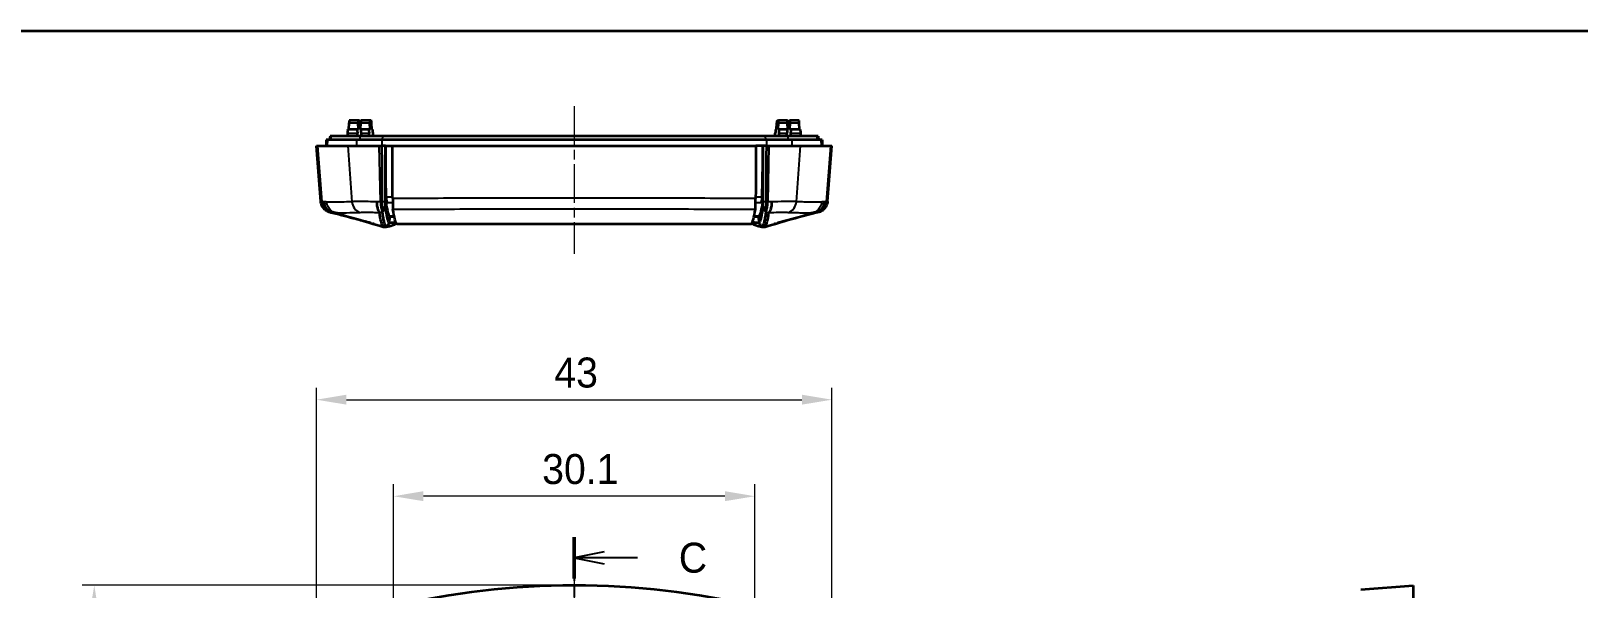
# Model space of a CAD drawing. Header units: millimetres. Extents: x 0 to 1594, y 0 to 281.
# Drawn here: x 868.6 to 997.5, y 234.5 to 281 of the extents above; entities that cross this region are included whole.
import ezdxf

# ---------------------------------------------------------------- set-up
doc = ezdxf.new("R2010")
doc.units = ezdxf.units.MM
doc.linetypes.add('CHAIN', pattern=[0.3543, 0.2362, -0.0295, 0.0591, -0.0295])
doc.layers.get('Defpoints').update_dxf_attribs({"lineweight": 25})
for name, color, linetype, lineweight in [('Border (ISO)', 7, 'Continuous', 35), ('Dimension (ISO)', 7, 'Continuous', 18), ('Section Line (ISO)', 7, 'CHAIN', 25), ('Visible (ISO)', 7, 'Continuous', 35), ('Visible Narrow (ISO)', 7, 'Continuous', 25)]:
    doc.layers.add(name, color=color, linetype=linetype, lineweight=lineweight)
doc.layers.add('Centerline (ISO)', color=7, linetype='Continuous', lineweight=18, true_color=0x80ffff)
doc.styles.add('Note Text (TK)', font='')
doc.styles.get('Note Text (TK)').set_extended_font_data('MS PGothic')
doc.dimstyles.new('Default - Method 1b (TK)', dxfattribs={"dimtxt": 2.5, "dimasz": 2.5, "dimexe": 1, "dimexo": 1.5, "dimgap": 1, "dimtad": 1, "dimtoh": 1, "dimrnd": 1e-08, "dimdsep": 46, "dimtxsty": 'Note Text (TK)', "dimcen": 0.09, "dimdle": 5, "dimclrd": 100, "dimclre": 100, "dimclrt": 7, "dimadec": 1, "dimazin": 1, "dimtfac": 1, "dimtmove": 0, "dimatfit": 3, "dimfxl": 0, "dimtolj": 1, "dimlwd": -1, "dimlwe": -1, "dimarcsym": 0})

# ---------------------------------------------------------------- blocks, each defined once
blk = doc.blocks.new('図面枠 tk図枠')
at = {"layer": 'Border (ISO)'}
blk.add_line((14.5, 289), (405.5, 289), dxfattribs=at)
blk = doc.blocks.new('2dTransSection2')
at = {"layer": 'Section Line (ISO)', "linetype": 'CHAIN', "ltscale": 15.402263}
blk.add_line((126.33, 246.78), (126.33, 188.75), dxfattribs=at)
at = {"layer": 'Section Line (ISO)', "linetype": 'Continuous', "lineweight": 50}
blk.add_line((126.33, 246.78), (126.33, 243.32), dxfattribs=at)
at = {"layer": 'Section Line (ISO)', "linetype": 'Continuous'}
for p, q in [((128.83, 245.55), (126.33, 245.05)), ((128.83, 245.05), (126.33, 245.05)), ((126.33, 245.05), (128.83, 244.55)), ((131.62, 245.05), (128.83, 245.05))]:
    blk.add_line(p, q, dxfattribs=at)
at = {"layer": 'Section Line (ISO)', "insert": (135.05, 243.78), "char_height": 2.5, "attachment_point": 7, "style": 'Note Text (TK)'}
blk.add_mtext('C', dxfattribs=at)
blk = doc.blocks.new('*D83')
at = {"layer": 'Defpoints', "color": 0, "transparency": 16777216}
for p in [(898.77, 242.19), (898.77, 220.59), (928.89, 220.59)]:
    blk.add_point(p, dxfattribs=at)
at = {"layer": 'Dimension (ISO)', "color": 100, "transparency": 16777216}
for p, q in [((898.77, 222.09), (898.77, 243.19)), ((928.89, 222.09), (928.89, 243.19)), ((926.39, 242.19), (901.27, 242.19))]:
    blk.add_line(p, q, dxfattribs=at)
for points in [[(901.27, 242.61), (901.27, 241.78), (898.77, 242.19)], [(926.39, 242.61), (926.39, 241.78), (928.89, 242.19)]]:
    blk.add_solid(points, dxfattribs=at)
at = {"layer": 'Dimension (ISO)', "color": 7, "transparency": 16777216, "insert": (911.16, 244.44), "char_height": 2.5, "attachment_point": 4, "style": 'Note Text (TK)'}
blk.add_mtext('\\A1;30.1', dxfattribs=at)
blk = doc.blocks.new('*D84')
at = {"layer": 'Defpoints', "color": 0, "transparency": 16777216}
for p in [(935.31, 250.24), (892.35, 220.77), (935.31, 220.77)]:
    blk.add_point(p, dxfattribs=at)
at = {"layer": 'Dimension (ISO)', "color": 100, "transparency": 16777216}
for p, q in [((892.35, 222.27), (892.35, 251.24)), ((894.85, 250.24), (932.81, 250.24)), ((935.31, 222.27), (935.31, 251.24))]:
    blk.add_line(p, q, dxfattribs=at)
for points in [[(894.85, 250.66), (894.85, 249.83), (892.35, 250.24)], [(932.81, 250.66), (932.81, 249.83), (935.31, 250.24)]]:
    blk.add_solid(points, dxfattribs=at)
at = {"layer": 'Dimension (ISO)', "color": 7, "transparency": 16777216, "insert": (912.17, 252.49), "char_height": 2.5, "attachment_point": 4, "style": 'Note Text (TK)'}
blk.add_mtext('\\A1;43', dxfattribs=at)
blk = doc.blocks.new('*D86')
at = {"layer": 'Defpoints', "color": 0, "transparency": 16777216}
for p in [(913.83, 234.76), (873.83, 162.76), (913.83, 162.76)]:
    blk.add_point(p, dxfattribs=at)
at = {"layer": 'Dimension (ISO)', "color": 100, "transparency": 16777216}
for p, q in [((912.33, 234.76), (872.83, 234.76)), ((873.83, 232.26), (873.83, 165.26)), ((912.33, 162.76), (872.83, 162.76))]:
    blk.add_line(p, q, dxfattribs=at)
for points in [[(873.41, 232.26), (874.24, 232.26), (873.83, 234.76)], [(873.41, 165.26), (874.24, 165.26), (873.83, 162.76)]]:
    blk.add_solid(points, dxfattribs=at)
at = {"layer": 'Dimension (ISO)', "color": 7, "transparency": 16777216, "insert": (871.58, 197.15), "char_height": 2.5, "attachment_point": 4, "rotation": 90, "style": 'Note Text (TK)'}
blk.add_mtext('\\A1;72', dxfattribs=at)

msp = doc.modelspace()

# ---------------------------------------------------------------- linework, layer by layer
at = {"layer": 'Centerline (ISO)', "linetype": 'CHAIN', "ltscale": 13.667751}
msp.add_line((913.8276, 274.7213), (913.8276, 262.4213), dxfattribs=at)
at = {"layer": 'Centerline (ISO)', "linetype": 'CHAIN', "ltscale": 23.990969}
msp.add_line((913.8276, 237.2584), (913.8276, 160.2584), dxfattribs=at)
at = {"layer": 'Visible (ISO)'}
for p, q in [((895.8272, 273.5213), (895.0834, 273.5213)), ((895.9458, 273.5213), (895.8272, 273.5213)), ((896.8024, 273.5213), (896.0587, 273.5213)), ((896.921, 273.5213), (896.8024, 273.5213)), ((930.7342, 273.5213), (930.8528, 273.5213)), ((931.5966, 273.5213), (930.8528, 273.5213)), ((931.7094, 273.5213), (931.8281, 273.5213)), ((932.5718, 273.5213), (931.8281, 273.5213)), ((893.5025, 272.2213), (893.4496, 271.9213)), ((893.6017, 272.2213), (893.5025, 272.2213)), ((896.0104, 272.2213), (893.6017, 272.2213)), ((894.9396, 272.4818), (894.9302, 272.2213)), ((895.7557, 272.7713), (894.9597, 272.7713)), ((895.05, 272.7713), (895.0701, 273.3283)), ((895.846, 272.7713), (895.7557, 272.7713)), ((895.7646, 272.2213), (895.7559, 272.4818)), ((895.846, 272.7713), (895.8272, 273.3283)), ((895.9793, 272.7713), (895.9592, 273.3283)), ((896.0696, 272.7713), (895.9793, 272.7713)), ((897.8765, 272.2213), (896.0104, 272.2213)), ((896.0252, 272.7713), (896.0453, 273.3283)), ((896.731, 272.7713), (896.0696, 272.7713)), ((896.0991, 272.2213), (896.0897, 272.4818)), ((896.8212, 272.7713), (896.731, 272.7713)), ((896.7399, 272.2213), (896.7311, 272.4818)), ((896.8212, 272.7713), (896.8025, 273.3283)), ((896.9545, 272.7713), (896.9344, 273.3283)), ((897.0448, 272.7713), (896.9545, 272.7713)), ((897.0743, 272.2213), (897.0649, 272.4818)), ((929.7787, 272.2213), (897.8765, 272.2213)), ((931.6448, 272.2213), (929.7787, 272.2213)), ((930.5809, 272.2213), (930.5903, 272.4818)), ((930.6104, 272.7713), (930.7007, 272.7713)), ((930.7007, 272.7713), (930.7208, 273.3283)), ((930.834, 272.7713), (930.8528, 273.3283)), ((930.834, 272.7713), (930.9243, 272.7713)), ((930.9154, 272.2213), (930.9242, 272.4818)), ((931.5856, 272.7713), (930.9243, 272.7713)), ((931.5562, 272.2213), (931.5655, 272.4818)), ((931.5856, 272.7713), (931.6759, 272.7713)), ((931.63, 272.7713), (931.61, 273.3283)), ((934.0535, 272.2213), (931.6448, 272.2213)), ((931.6759, 272.7713), (931.696, 273.3283)), ((931.8092, 272.7713), (931.828, 273.3283)), ((931.8092, 272.7713), (931.8995, 272.7713)), ((931.8906, 272.2213), (931.8994, 272.4818)), ((932.6956, 272.7713), (931.8995, 272.7713)), ((932.6053, 272.7713), (932.5852, 273.3283)), ((932.725, 272.2213), (932.7156, 272.4818)), ((934.1528, 272.2213), (934.0535, 272.2213)), ((934.1528, 272.2213), (934.2057, 271.9213)), ((892.7163, 266.7617), (892.3496, 271.4213)), ((892.3496, 271.4213), (892.4618, 271.4213)), ((892.4618, 271.4213), (894.9667, 271.4213)), ((893.1539, 271.9213), (893.1496, 271.4213)), ((893.2571, 271.9213), (893.1539, 271.9213)), ((895.6949, 271.9213), (893.2571, 271.9213)), ((894.9667, 271.4213), (897.5885, 271.4213)), ((897.7894, 271.9213), (895.6949, 271.9213)), ((897.5885, 271.4213), (897.7816, 271.4213)), ((898.0894, 271.4213), (897.7816, 271.4213)), ((929.8658, 271.9213), (897.7894, 271.9213)), ((898.1068, 271.4213), (898.0894, 271.4213)), ((898.1068, 271.4213), (898.6877, 271.4213)), ((898.6877, 271.4213), (928.9675, 271.4213)), ((929.5484, 271.4213), (928.9675, 271.4213)), ((929.5484, 271.4213), (929.5658, 271.4213)), ((929.8736, 271.4213), (929.5658, 271.4213)), ((931.9604, 271.9213), (929.8658, 271.9213)), ((929.8736, 271.4213), (930.0667, 271.4213)), ((930.0667, 271.4213), (932.6885, 271.4213)), ((934.3981, 271.9213), (931.9604, 271.9213)), ((932.6885, 271.4213), (935.1935, 271.4213)), ((934.5013, 271.9213), (934.3981, 271.9213)), ((934.5013, 271.9213), (934.5057, 271.4213)), ((934.9389, 266.7617), (935.3057, 271.4213)), ((935.1935, 271.4213), (935.3057, 271.4213)), ((897.9033, 264.6713), (897.9039, 264.6713)), ((897.9039, 264.6713), (898.1314, 264.6713)), ((898.4337, 264.9713), (898.1314, 264.6713)), ((898.1314, 264.6713), (898.17, 264.6713)), ((898.4742, 264.9713), (898.4337, 264.9713)), ((898.4385, 265.5213), (898.4385, 265.5217)), ((898.4385, 265.5213), (898.8315, 265.5213)), ((899.0427, 264.9213), (928.6125, 264.9213)), ((929.2167, 265.5213), (928.8237, 265.5213)), ((929.2217, 264.9713), (929.1811, 264.9713)), ((929.2167, 265.5213), (929.2167, 265.5217)), ((929.4853, 264.6713), (929.5238, 264.6713)), ((929.5238, 264.6713), (929.7513, 264.6713)), ((929.7519, 264.6713), (929.7513, 264.6713)), ((979.3875, 234.4149), (983.7514, 234.7584)), ((983.7514, 234.7584), (983.7514, 232.9706))]:
    msp.add_line(p, q, dxfattribs=at)
msp.add_arc((913.8276, 169.7584), 65, 76.530849, 103.469151, dxfattribs=at)
for centre, major_axis, start_param, end_param in [((895.0765, 273.3213), (0.007, 0.2), 0.00116261, 1.53705235), ((895.8341, 273.3213), (-0.007, 0.2), 6.2820227, 7.81791244), ((895.9528, 273.3213), (-0.007, 0.2), 4.74613296, 6.2820227), ((896.0517, 273.3213), (0.007, 0.2), 0.00116261, 1.53705235), ((896.8094, 273.3213), (-0.007, 0.2), 6.2820227, 7.81791244), ((896.928, 273.3213), (-0.007, 0.2), 4.74613296, 6.2820227), ((930.7272, 273.3213), (0.007, 0.2), 0.00116261, 1.53705235), ((930.8459, 273.3213), (0.007, 0.2), 4.74845817, 6.28434791), ((931.6035, 273.3213), (-0.007, 0.2), 4.74613296, 6.2820227), ((931.7024, 273.3213), (0.007, 0.2), 0.00116261, 1.53705235), ((931.8211, 273.3213), (0.007, 0.2), 4.74845817, 6.28434791), ((932.5788, 273.3213), (-0.007, 0.2), 4.74613296, 6.2820227), ((894.9492, 272.4713), (0.0105, 0.3), 0.00116261, 1.53705235), ((895.7662, 272.4713), (-0.0105, 0.3), 6.2820227, 7.81791244), ((896.0801, 272.4713), (-0.0105, 0.3), 4.74613296, 6.2820227), ((896.7414, 272.4713), (-0.0105, 0.3), 6.2820227, 7.81791244), ((897.0553, 272.4713), (-0.0105, 0.3), 4.74613296, 6.2820227), ((930.6, 272.4713), (0.0105, 0.3), 0.00116261, 1.53705235), ((930.9138, 272.4713), (0.0105, 0.3), 4.74845817, 6.28434791), ((931.5752, 272.4713), (0.0105, 0.3), 0.00116261, 1.53705235), ((931.889, 272.4713), (0.0105, 0.3), 4.74845817, 6.28434791), ((932.706, 272.4713), (-0.0105, 0.3), 4.74613296, 6.2820227)]:
    msp.add_ellipse(centre, major_axis=major_axis, ratio=0.03327425, start_param=start_param, end_param=end_param, dxfattribs=at)
for points, knots in [([(897.7816, 271.4213), (897.7816, 271.4149), (897.7817, 271.4086), (897.7828, 271.0202), (897.784, 270.6386), (897.7863, 269.8678), (897.7874, 269.4787), (897.7886, 269.0897), (897.7898, 268.6995), (897.7909, 268.3095), (897.7933, 267.5322), (897.7944, 267.1451), (897.7956, 266.7572), (897.7956, 266.7566), (897.7956, 266.756)], [0.005186474, 0.005186474, 0.005186474, 0.005186474, 0.007097377, 0.007097377, 0.12208377, 0.12208377, 0.239482954, 0.239482954, 0.239482954, 0.357236341, 0.357236341, 0.4740992, 0.4740992, 0.474281321, 0.474281321, 0.474281321, 0.474281321]), ([(898.1033, 266.775), (898.1033, 266.7756), (898.1033, 266.7762), (898.1021, 267.1642), (898.1009, 267.5513), (898.0986, 268.3285), (898.0975, 268.7185), (898.0963, 269.1087), (898.0952, 269.4977), (898.094, 269.8869), (898.0917, 270.6576), (898.0906, 271.0393), (898.0894, 271.4213)], [-0.474281321, -0.474281321, -0.474281321, -0.474281321, -0.4740992, -0.4740992, -0.357236341, -0.357236341, -0.239482954, -0.239482954, -0.239482954, -0.12208377, -0.12208377, -0.007097377, -0.007097377, -0.007097377, -0.007097377]), ([(898.7008, 267.0179), (898.6998, 267.333), (898.6989, 267.648), (898.6945, 269.1158), (898.6911, 270.2685), (898.6877, 271.4213)], [0.256784442, 0.256784442, 0.256784442, 0.256784442, 0.351596615, 0.351596615, 0.69853417, 0.69853417, 0.69853417, 0.69853417]), ([(928.9675, 271.4213), (928.9641, 270.2608), (928.9606, 269.1003), (928.9563, 267.6325), (928.9554, 267.3252), (928.9545, 267.0179)], [0, 0, 0, 0, 0.349266935, 0.349266935, 0.441749744, 0.441749744, 0.441749744, 0.441749744]), ([(929.5658, 271.4213), (929.5647, 271.0401), (929.5635, 270.6589), (929.5612, 269.8886), (929.5601, 269.4994), (929.5589, 269.1102), (929.5578, 268.7198), (929.5566, 268.3294), (929.5543, 267.5677), (929.5532, 267.1963), (929.5521, 266.8083), (929.552, 266.7916), (929.552, 266.775)], [-0.906082127, -0.906082127, -0.906082127, -0.906082127, -0.791051564, -0.791051564, -0.673601973, -0.673601973, -0.673601973, -0.555798147, -0.555798147, -0.443723208, -0.443723208, -0.438702792, -0.438702792, -0.438702792, -0.438702792]), ([(929.8597, 266.756), (929.8597, 266.7726), (929.8598, 266.7892), (929.8609, 267.1773), (929.862, 267.5486), (929.8643, 268.3104), (929.8655, 268.7008), (929.8666, 269.0911), (929.8678, 269.4803), (929.869, 269.8695), (929.8713, 270.6462), (929.8725, 271.0338), (929.8736, 271.4213)], [0.438702792, 0.438702792, 0.438702792, 0.438702792, 0.443723208, 0.443723208, 0.555798147, 0.555798147, 0.673601973, 0.673601973, 0.673601973, 0.791051564, 0.791051564, 0.907997961, 0.907997961, 0.907997961, 0.907997961]), ([(898.1196, 267.1324), (898.1198, 267.0685), (898.1207, 267.0063), (898.1227, 266.932), (898.1232, 266.9153), (898.1238, 266.8993)], [0, 0, 0, 0, 0.0192186178, 0.0192186178, 0.0249955479, 0.0249955479, 0.0249955479, 0.0249955479]), ([(898.7008, 267.0179), (898.7011, 266.8907), (898.7021, 266.7669), (898.7046, 266.5701), (898.7059, 266.4936), (898.7081, 266.3957), (898.7088, 266.3678), (898.7095, 266.3416)], [0, 0, 0, 0, 0.0382834534, 0.0382834534, 0.0661299268, 0.0661299268, 0.078240337, 0.078240337, 0.078240337, 0.078240337]), ([(928.9457, 266.3416), (928.9471, 266.3935), (928.9485, 266.4525), (928.9509, 266.5907), (928.952, 266.6707), (928.9536, 266.8399), (928.9542, 266.9282), (928.9545, 267.0179)], [0.0159192328, 0.0159192328, 0.0159192328, 0.0159192328, 0.0400335585, 0.0400335585, 0.0671611311, 0.0671611311, 0.0941863112, 0.0941863112, 0.0941863112, 0.0941863112]), ([(929.5315, 266.8993), (929.5317, 266.9052), (929.5319, 266.9112), (929.5331, 266.9498), (929.534, 266.9846), (929.5352, 267.0571), (929.5355, 267.0945), (929.5356, 267.1324)], [0.0379566531, 0.0379566531, 0.0379566531, 0.0379566531, 0.0400689547, 0.0400689547, 0.0515056058, 0.0515056058, 0.0629196226, 0.0629196226, 0.0629196226, 0.0629196226]), ([(893.4604, 265.8726), (893.4493, 265.8755), (893.4362, 265.8791), (893.403, 265.8893), (893.383, 265.8957), (893.3286, 265.9166), (893.2947, 265.9301), (893.1937, 265.9837), (893.1256, 266.0185), (892.9839, 266.1538), (892.9404, 266.2006), (892.8337, 266.3525), (892.7671, 266.4767), (892.7256, 266.6778), (892.7196, 266.7192), (892.7163, 266.7617)], [-0.13519988302, -0.13519988302, -0.13519988302, -0.13519988302, -0.134049346, -0.134049346, -0.13289880898, -0.13289880898, -0.13174827196, -0.13174827196, -0.13059773494, -0.13059773494, -0.13016856114, -0.13016856114, -0.12958878788, -0.12958878788, -0.12944719793, -0.12944719793, -0.12944719793, -0.12944719793]), ([(896.8899, 264.9661), (896.8438, 264.979), (896.7928, 264.9931), (896.7144, 265.0145), (896.6921, 265.0206), (896.6646, 265.028), (896.6603, 265.0292), (896.6534, 265.0311), (896.6509, 265.0318), (896.6477, 265.0326), (896.6471, 265.0328), (896.6463, 265.033), (896.6462, 265.033), (896.6259, 265.0385), (896.5585, 265.0566), (896.3683, 265.1077), (896.2032, 265.1517), (895.8358, 265.2491), (895.629, 265.3037), (895.1082, 265.4409), (894.788, 265.5249), (894.1332, 265.6965), (893.7965, 265.7847), (893.4604, 265.8726)], [0, 0, 0, 0, 0.06186316, 0.06186316, 0.085055231, 0.085055231, 0.089403446, 0.089403446, 0.091854164, 0.091854164, 0.092466842, 0.092466842, 0.092620012, 0.092620012, 0.112249127, 0.112249127, 0.171716492, 0.171716492, 0.238051905, 0.238051905, 0.337200697, 0.337200697, 0.441450509, 0.441450509, 0.441450509, 0.441450509]), ([(893.9004, 265.8475), (894.3336, 265.7202), (894.8285, 265.5747), (896.2133, 265.1678), (897.0585, 264.9195), (897.9033, 264.6713)], [0.095186822, 0.095186822, 0.095186822, 0.095186822, 0.186617302, 0.186617302, 0.329645698, 0.329645698, 0.329645698, 0.329645698]), ([(897.3645, 266.7437), (897.3646, 266.7418), (897.3646, 266.7398), (897.3664, 266.6648), (897.371, 266.5925), (897.3852, 266.4524), (897.395, 266.385), (897.4286, 266.2086), (897.4574, 266.1096), (897.5263, 265.9504), (897.5658, 265.8917), (897.6079, 265.8572)], [-0.000577625, -0.000577625, -0.000577625, -0.000577625, 0, 0, 0.022026925, 0.022026925, 0.04405526, 0.04405526, 0.08314022, 0.08314022, 0.122207601, 0.122207601, 0.122207601, 0.122207601]), ([(897.9039, 264.6713), (897.8443, 264.7293), (897.7853, 264.8828), (897.6881, 265.318), (897.6501, 265.5587), (897.6114, 265.8521)], [0.009230431, 0.009230431, 0.009230431, 0.009230431, 0.489428222, 0.489428222, 0.851838413, 0.851838413, 0.851838413, 0.851838413]), ([(897.7956, 266.756), (897.7956, 266.7548), (897.7956, 266.7536), (897.7956, 266.7513), (897.7956, 266.7501), (897.7956, 266.7489)], [-0.093314385304, -0.093314385304, -0.093314385304, -0.093314385304, -0.092939004706, -0.092939004706, -0.092563624108, -0.092563624108, -0.092563624108, -0.092563624108]), ([(897.7956, 266.7489), (897.7957, 266.6929), (897.796, 266.6374), (897.7971, 266.5262), (897.7978, 266.4705), (897.7989, 266.417), (897.7998, 266.3709), (897.8008, 266.3262), (897.8037, 266.228), (897.8056, 266.1761), (897.8078, 266.1287)], [-0.0925636241, -0.0925636241, -0.0925636241, -0.0925636241, -0.0746522094, -0.0746522094, -0.0559900334, -0.0559900334, -0.0559900334, -0.039890421, -0.039890421, -0.018938983, -0.018938983, -0.018938983, -0.018938983]), ([(897.8078, 266.1287), (897.8589, 266.172), (897.9101, 266.2151), (898.0113, 266.2996), (898.0613, 266.3409), (898.1115, 266.3819)], [-0.040849563, -0.040849563, -0.040849563, -0.040849563, -0.0201687042, -0.0201687042, 0, 0, 0, 0]), ([(897.8078, 266.1287), (897.808, 266.1179), (897.8083, 266.1073), (897.8096, 266.0524), (897.811, 266.0122), (897.8126, 265.9775), (897.813, 265.9688), (897.8134, 265.9603), (897.8138, 265.9523)], [-0.0511107266, -0.0511107266, -0.0511107266, -0.0511107266, -0.0463162171, -0.0463162171, -0.0256920148, -0.0256920148, -0.0256920148, -0.0204737913, -0.0204737913, -0.0204737913, -0.0204737913]), ([(897.8138, 265.9523), (897.8147, 265.9364), (897.8156, 265.9219), (897.8175, 265.8958), (897.8186, 265.8842), (897.8196, 265.8741)], [-0.0204737913, -0.0204737913, -0.0204737913, -0.0204737913, -0.0102368957, -0.0102368957, 0, 0, 0, 0]), ([(897.8218, 265.857), (897.8465, 265.6895), (897.8714, 265.5392), (897.9221, 265.2691), (897.948, 265.1504), (897.9741, 265.0502), (898.0001, 264.9498), (898.0263, 264.8679), (898.0788, 264.7415), (898.1051, 264.697), (898.1314, 264.6713)], [-0.857011656, -0.857011656, -0.857011656, -0.857011656, -0.649754665, -0.649754665, -0.436193017, -0.436193017, -0.436193017, -0.222212761, -0.222212761, -0.008232517, -0.008232517, -0.008232517, -0.008232517]), ([(898.1033, 266.7698), (898.1033, 266.7706), (898.1033, 266.7715), (898.1033, 266.7732), (898.1033, 266.7741), (898.1033, 266.775)], [0.092563624108, 0.092563624108, 0.092563624108, 0.092563624108, 0.092939004706, 0.092939004706, 0.093314385304, 0.093314385304, 0.093314385304, 0.093314385304]), ([(898.1111, 266.399), (898.1106, 266.4092), (898.1102, 266.4195), (898.1086, 266.4607), (898.1076, 266.493), (898.1067, 266.5265), (898.1057, 266.5654), (898.1049, 266.6061), (898.1038, 266.6876), (898.1034, 266.7285), (898.1033, 266.7698)], [0.0343282205, 0.0343282205, 0.0343282205, 0.0343282205, 0.039890421, 0.039890421, 0.0559900334, 0.0559900334, 0.0559900334, 0.0746522094, 0.0746522094, 0.0925636241, 0.0925636241, 0.0925636241, 0.0925636241]), ([(898.1193, 266.1986), (898.1189, 266.2038), (898.1186, 266.2094), (898.1182, 266.2151), (898.1167, 266.238), (898.1153, 266.2652), (898.1131, 266.3223), (898.1122, 266.351), (898.1115, 266.3819)], [0.0204737913, 0.0204737913, 0.0204737913, 0.0204737913, 0.0256920148, 0.0256920148, 0.0256920148, 0.0463162171, 0.0463162171, 0.0638174121, 0.0638174121, 0.0638174121, 0.0638174121]), ([(898.1243, 266.15), (898.1234, 266.1559), (898.1225, 266.1629), (898.1209, 266.1791), (898.1201, 266.1883), (898.1193, 266.1986)], [0, 0, 0, 0, 0.0102368957, 0.0102368957, 0.0204737913, 0.0204737913, 0.0204737913, 0.0204737913]), ([(898.1238, 266.8993), (898.1244, 266.8616), (898.1253, 266.8273), (898.1274, 266.7709), (898.1285, 266.7481), (898.131, 266.7107), (898.1323, 266.6962), (898.1338, 266.6864)], [0.0250203183, 0.0250203183, 0.0250203183, 0.0250203183, 0.0386698577, 0.0386698577, 0.0508238851, 0.0508238851, 0.063012058, 0.063012058, 0.063012058, 0.063012058]), ([(898.4335, 264.9715), (898.4076, 264.9968), (898.3817, 265.0403), (898.3299, 265.1638), (898.3039, 265.2441), (898.278, 265.3427), (898.2521, 265.4411), (898.2264, 265.5576), (898.1759, 265.8228), (898.1511, 265.9704), (898.1265, 266.1349)], [0.010148741, 0.010148741, 0.010148741, 0.010148741, 0.222212761, 0.222212761, 0.436193017, 0.436193017, 0.436193017, 0.649754665, 0.649754665, 0.857011656, 0.857011656, 0.857011656, 0.857011656]), ([(898.1338, 266.6864), (898.176, 266.4018), (898.2186, 266.1675), (898.3201, 265.7349), (898.3791, 265.5805), (898.4383, 265.5218)], [-0.842767362, -0.842767362, -0.842767362, -0.842767362, -0.489749618, -0.489749618, -0.009090028, -0.009090028, -0.009090028, -0.009090028]), ([(898.7095, 266.3416), (898.712, 266.2912), (898.7146, 266.2477), (898.7202, 266.1744), (898.7231, 266.1455), (898.726, 266.1259)], [0.0782090235, 0.0782090235, 0.0782090235, 0.0782090235, 0.1014816268, 0.1014816268, 0.1258735565, 0.1258735565, 0.1258735565, 0.1258735565]), ([(928.9292, 266.1259), (928.9341, 266.1584), (928.9388, 266.2162), (928.9441, 266.3107), (928.9449, 266.3259), (928.9457, 266.3416)], [0, 0, 0, 0, 0.0404632616, 0.0404632616, 0.0477763996, 0.0477763996, 0.0477763996, 0.0477763996]), ([(929.5214, 266.6864), (929.4789, 266.3993), (929.4358, 266.1634), (929.3343, 265.7329), (929.2757, 265.5801), (929.2169, 265.5218)], [0.133029998, 0.133029998, 0.133029998, 0.133029998, 0.489145805, 0.489145805, 0.966695694, 0.966695694, 0.966695694, 0.966695694]), ([(929.5287, 266.1349), (929.5041, 265.9704), (929.4793, 265.8228), (929.4288, 265.5576), (929.4031, 265.4411), (929.3772, 265.3427), (929.3514, 265.2441), (929.3254, 265.1638), (929.2735, 265.0403), (929.2476, 264.9968), (929.2217, 264.9715)], [0.061291578, 0.061291578, 0.061291578, 0.061291578, 0.268546863, 0.268546863, 0.482106754, 0.482106754, 0.482106754, 0.696085249, 0.696085249, 0.908134461, 0.908134461, 0.908134461, 0.908134461]), ([(929.5214, 266.6864), (929.5239, 266.7028), (929.526, 266.7319), (929.5294, 266.8073), (929.5306, 266.8503), (929.5315, 266.8993)], [0, 0, 0, 0, 0.0203449118, 0.0203449118, 0.0380699396, 0.0380699396, 0.0380699396, 0.0380699396]), ([(929.5238, 264.6713), (929.5501, 264.697), (929.5765, 264.7415), (929.6289, 264.8679), (929.6551, 264.9498), (929.6812, 265.0502), (929.7072, 265.1504), (929.7331, 265.2691), (929.7839, 265.5392), (929.8087, 265.6895), (929.8334, 265.857)], [-0.910063745, -0.910063745, -0.910063745, -0.910063745, -0.696085249, -0.696085249, -0.482106754, -0.482106754, -0.482106754, -0.268546863, -0.268546863, -0.061291578, -0.061291578, -0.061291578, -0.061291578]), ([(929.531, 266.15), (929.5306, 266.1475), (929.5302, 266.145), (929.5295, 266.1399), (929.5291, 266.1374), (929.5287, 266.1349)], [0.05498697257, 0.05498697257, 0.05498697257, 0.05498697257, 0.05813927526, 0.05813927526, 0.06129157795, 0.06129157795, 0.06129157795, 0.06129157795]), ([(929.5359, 266.1986), (929.5351, 266.1883), (929.5343, 266.1791), (929.5327, 266.1628), (929.5318, 266.1558), (929.531, 266.15)], [0.1056423441, 0.1056423441, 0.1056423441, 0.1056423441, 0.1158576101, 0.1158576101, 0.1260658366, 0.1260658366, 0.1260658366, 0.1260658366]), ([(929.5438, 266.3819), (929.5431, 266.3554), (929.5423, 266.3305), (929.5402, 266.2719), (929.5387, 266.2409), (929.537, 266.2152), (929.5367, 266.2094), (929.5363, 266.2038), (929.5359, 266.1986)], [0.0624187652, 0.0624187652, 0.0624187652, 0.0624187652, 0.0773692697, 0.0773692697, 0.1004374341, 0.1004374341, 0.1004374341, 0.1056423441, 0.1056423441, 0.1056423441, 0.1056423441]), ([(929.8474, 266.1287), (929.7972, 266.1713), (929.7467, 266.2138), (929.6455, 266.2982), (929.5947, 266.3402), (929.5438, 266.3819)], [0, 0, 0, 0, 0.0203194648, 0.0203194648, 0.0407751707, 0.0407751707, 0.0407751707, 0.0407751707]), ([(929.552, 266.7698), (929.5518, 266.7285), (929.5515, 266.6877), (929.5503, 266.6063), (929.5495, 266.5658), (929.5485, 266.5269), (929.5475, 266.4879), (929.5463, 266.4507), (929.5446, 266.4102), (929.5444, 266.4046), (929.5442, 266.399)], [0.0007504827, 0.0007504827, 0.0007504827, 0.0007504827, 0.0186600356, 0.0186600356, 0.0373200712, 0.0373200712, 0.0373200712, 0.0559801068, 0.0559801068, 0.0590317799, 0.0590317799, 0.0590317799, 0.0590317799]), ([(929.552, 266.775), (929.552, 266.7741), (929.552, 266.7732), (929.552, 266.7715), (929.552, 266.7706), (929.552, 266.7698)], [0, 0, 0, 0, 0.000375241354, 0.000375241354, 0.000750482708, 0.000750482708, 0.000750482708, 0.000750482708]), ([(929.7513, 264.6713), (929.811, 264.7293), (929.8699, 264.8828), (929.9671, 265.318), (930.0051, 265.5587), (930.0438, 265.8521)], [-0.966049692, -0.966049692, -0.966049692, -0.966049692, -0.485581469, -0.485581469, -0.122967181, -0.122967181, -0.122967181, -0.122967181]), ([(929.7519, 264.6713), (930.5967, 264.9195), (931.442, 265.1678), (932.8252, 265.5743), (933.3197, 265.7196), (933.7548, 265.8475)], [0.007314686, 0.007314686, 0.007314686, 0.007314686, 0.276635506, 0.276635506, 0.448293288, 0.448293288, 0.448293288, 0.448293288]), ([(929.8334, 265.857), (929.8338, 265.8595), (929.8342, 265.8622), (929.8349, 265.8679), (929.8353, 265.8709), (929.8356, 265.8741)], [-0.06129157795, -0.06129157795, -0.06129157795, -0.06129157795, -0.05813927526, -0.05813927526, -0.05498697257, -0.05498697257, -0.05498697257, -0.05498697257]), ([(929.8356, 265.8741), (929.8367, 265.8842), (929.8377, 265.8958), (929.8396, 265.9219), (929.8405, 265.9364), (929.8414, 265.9523)], [-0.1260658366, -0.1260658366, -0.1260658366, -0.1260658366, -0.1158576101, -0.1158576101, -0.1056423441, -0.1056423441, -0.1056423441, -0.1056423441]), ([(929.8414, 265.9523), (929.8418, 265.9604), (929.8422, 265.9688), (929.8427, 265.9776), (929.8444, 266.0166), (929.8459, 266.0621), (929.8472, 266.1184), (929.8473, 266.1235), (929.8474, 266.1287)], [-0.1056423441, -0.1056423441, -0.1056423441, -0.1056423441, -0.1004374341, -0.1004374341, -0.1004374341, -0.0773692697, -0.0773692697, -0.0750813804, -0.0750813804, -0.0750813804, -0.0750813804]), ([(929.8474, 266.1287), (929.8494, 266.1705), (929.8511, 266.2158), (929.8541, 266.3124), (929.8553, 266.3639), (929.8564, 266.4175), (929.8574, 266.4711), (929.8582, 266.5265), (929.8592, 266.6375), (929.8595, 266.6929), (929.8596, 266.7489)], [-0.0743677238, -0.0743677238, -0.0743677238, -0.0743677238, -0.0559801068, -0.0559801068, -0.0373200712, -0.0373200712, -0.0373200712, -0.0186600356, -0.0186600356, -0.0007504827, -0.0007504827, -0.0007504827, -0.0007504827]), ([(929.8596, 266.7489), (929.8596, 266.7501), (929.8596, 266.7513), (929.8596, 266.7536), (929.8596, 266.7548), (929.8597, 266.756)], [-0.000750482708, -0.000750482708, -0.000750482708, -0.000750482708, -0.000375241354, -0.000375241354, 0, 0, 0, 0]), ([(930.2907, 266.7437), (930.2907, 266.7418), (930.2906, 266.7398), (930.2888, 266.6648), (930.2843, 266.5925), (930.27, 266.4524), (930.2603, 266.385), (930.2266, 266.2086), (930.1978, 266.1096), (930.1289, 265.9504), (930.0895, 265.8917), (930.0473, 265.8572)], [-0.122783295, -0.122783295, -0.122783295, -0.122783295, -0.122205679, -0.122205679, -0.100179106, -0.100179106, -0.078151122, -0.078151122, -0.039066776, -0.039066776, 0, 0, 0, 0]), ([(934.1949, 265.8726), (933.6279, 265.7243), (933.0555, 265.5745), (932.1709, 265.3419), (931.844, 265.2557), (931.3994, 265.1377), (931.2556, 265.0993), (931.0909, 265.0551), (931.0538, 265.0451), (931.0166, 265.0351), (931.015, 265.0346), (931.0122, 265.0339), (931.0112, 265.0336), (930.9429, 265.0152), (930.948, 265.0165), (930.8624, 264.9931), (930.8114, 264.979), (930.7654, 264.9661)], [0, 0, 0, 0, 0.175856563, 0.175856563, 0.277915429, 0.277915429, 0.330888977, 0.330888977, 0.347093017, 0.347093017, 0.347851926, 0.347851926, 0.34833507, 0.34833507, 0.379259793, 0.379259793, 0.441120831, 0.441120831, 0.441120831, 0.441120831]), ([(934.9389, 266.7617), (934.9306, 266.6553), (934.9051, 266.5568), (934.8337, 266.375), (934.7859, 266.2984), (934.6771, 266.1537), (934.6192, 266.1017), (934.4891, 265.9963), (934.4339, 265.9681), (934.3454, 265.9236), (934.314, 265.9115), (934.2635, 265.8928), (934.2447, 265.8869), (934.2155, 265.8781), (934.2045, 265.8751), (934.1949, 265.8726)], [-0.02876831713, -0.02876831713, -0.02876831713, -0.02876831713, -0.0284135845, -0.0284135845, -0.02798656564, -0.02798656564, -0.02737406744, -0.02737406744, -0.02631105291, -0.02631105291, -0.02516057969, -0.02516057969, -0.02401010646, -0.02401010646, -0.023015951, -0.023015951, -0.023015951, -0.023015951]), ([(898.17, 264.6713), (898.3431, 264.6818), (898.5162, 264.7197), (898.8004, 264.8268), (898.9114, 264.8799), (899.0225, 264.9443)], [-5.68830657, -5.68830657, -5.68830657, -5.68830657, -4.28346637, -4.28346637, -3.38185752, -3.38185752, -3.38185752, -3.38185752]), ([(928.6327, 264.9443), (928.7438, 264.8799), (928.8549, 264.8268), (929.1379, 264.7201), (929.3098, 264.6823), (929.4829, 264.6714), (929.4841, 264.6714), (929.4853, 264.6713)], [-2.35833011, -2.35833011, -2.35833011, -2.35833011, -1.45672181, -1.45672181, -0.0614944, -0.0614944, -0.05188644, -0.05188644, -0.05188644, -0.05188644]), ([(929.1811, 264.9713), (929.1805, 264.9713), (929.1799, 264.9713), (929.0193, 264.9813), (928.8592, 265.0145), (928.6992, 265.0711)], [0.05682401, 0.05682401, 0.05682401, 0.05682401, 0.0614944, 0.0614944, 1.36067224, 1.36067224, 1.36067224, 1.36067224]), ([(929.2217, 264.9715), (929.2469, 264.9465), (929.272, 264.9214), (929.3224, 264.8714), (929.3476, 264.8464), (929.3979, 264.7964), (929.4231, 264.7713), (929.4734, 264.7213), (929.4986, 264.6963), (929.5238, 264.6713)], [0, 0, 0, 0, 0.25000047, 0.25000047, 0.50000093, 0.50000093, 0.7500014, 0.7500014, 1.00000186, 1.00000186, 1.00000186, 1.00000186])]:
    msp.add_open_spline(points, degree=3, knots=knots, dxfattribs=at)
for points, weights in [([(898.1068, 271.4213), (898.1132, 269.2709), (898.1196, 267.1324)], [102.157859453, 102.380560776, 102.603006953]), ([(929.5356, 267.1324), (929.542, 269.2709), (929.5484, 271.4213)], [102.603006953, 102.380560776, 102.157859453])]:
    msp.add_rational_spline(points, weights, degree=2, dxfattribs=at)
for points in [[(897.6079, 265.8572), (897.6101, 265.8555), (897.6112, 265.8538), (897.6114, 265.8521)], [(897.8196, 265.8741), (897.8203, 265.8678), (897.821, 265.8621), (897.8218, 265.857)], [(898.1111, 266.399), (898.1143, 266.5249), (898.1175, 266.6509), (898.1207, 266.7768)], [(898.1115, 266.3819), (898.1113, 266.3875), (898.1112, 266.3932), (898.1111, 266.399)], [(898.1207, 266.7768), (898.1217, 266.8176), (898.1227, 266.8585), (898.1238, 266.8993)], [(898.1265, 266.1349), (898.1258, 266.1399), (898.125, 266.1449), (898.1243, 266.15)], [(899.0427, 264.9213), (898.9358, 265.0242), (898.8297, 265.4279), (898.726, 266.1259)], [(928.6125, 264.9213), (928.7194, 265.0242), (928.8256, 265.4279), (928.9292, 266.1259)], [(929.5315, 266.8993), (929.5325, 266.8585), (929.5335, 266.8176), (929.5346, 266.7768)], [(929.5346, 266.7768), (929.5378, 266.6508), (929.541, 266.5249), (929.5442, 266.399)], [(929.5442, 266.399), (929.544, 266.3932), (929.5439, 266.3875), (929.5438, 266.3819)], [(930.0438, 265.8521), (930.044, 265.8538), (930.0451, 265.8555), (930.0473, 265.8572)], [(896.8899, 264.9661), (896.9405, 264.9519), (896.9912, 264.9377), (897.0419, 264.9235)], [(897.1557, 264.8909), (897.1242, 264.9002), (897.0872, 264.9108), (897.0419, 264.9235)], [(898.4389, 265.5213), (898.4387, 265.5215), (898.4385, 265.5217), (898.4383, 265.5218)], [(898.8314, 265.5217), (898.7004, 265.5217), (898.5695, 265.5217), (898.4385, 265.5217)], [(898.956, 265.0711), (898.7954, 265.0143), (898.6348, 264.981), (898.4742, 264.9713)], [(928.8238, 265.5217), (928.9548, 265.5217), (929.0858, 265.5217), (929.2167, 265.5217)], [(929.2169, 265.5218), (929.2167, 265.5217), (929.2165, 265.5215), (929.2163, 265.5213)], [(930.6133, 264.9235), (930.568, 264.9108), (930.5311, 264.9002), (930.4996, 264.8909)], [(930.6133, 264.9235), (930.664, 264.9377), (930.7147, 264.9519), (930.7654, 264.9661)]]:
    msp.add_open_spline(points, degree=3, dxfattribs=at)
at = {"layer": 'Visible Narrow (ISO)'}
for p, q in [((893.5494, 271.9213), (893.6017, 272.2213)), ((894.9396, 272.4818), (895.7559, 272.4818)), ((895.0701, 273.3283), (895.8272, 273.3283)), ((895.9625, 271.9213), (896.0104, 272.2213)), ((896.0453, 273.3283), (896.8025, 273.3283)), ((896.0897, 272.4818), (896.7311, 272.4818)), ((897.8633, 271.9213), (897.8765, 272.2213)), ((929.7919, 271.9213), (929.7787, 272.2213)), ((930.8528, 273.3283), (931.61, 273.3283)), ((930.9242, 272.4818), (931.5655, 272.4818)), ((931.6927, 271.9213), (931.6448, 272.2213)), ((931.828, 273.3283), (932.5852, 273.3283)), ((931.8994, 272.4818), (932.7156, 272.4818)), ((934.1058, 271.9213), (934.0535, 272.2213)), ((892.8248, 266.7559), (892.4618, 271.4213)), ((893.2571, 271.9213), (893.2528, 271.4213)), ((894.9667, 271.4213), (895.2991, 266.7551)), ((895.6949, 271.9213), (895.6909, 271.4213)), ((897.6804, 266.7481), (897.5885, 271.4213)), ((897.7894, 271.9213), (897.7883, 271.4213)), ((898.1892, 267.1329), (898.1068, 271.4213)), ((929.466, 267.1329), (929.5484, 271.4213)), ((929.8658, 271.9213), (929.8669, 271.4213)), ((930.0667, 271.4213), (929.9749, 266.7481)), ((931.9604, 271.9213), (931.9643, 271.4213)), ((932.3561, 266.7551), (932.6885, 271.4213)), ((934.3981, 271.9213), (934.4024, 271.4213)), ((935.1935, 271.4213), (934.8304, 266.7559)), ((893.9003, 265.8475), (893.9004, 265.8475)), ((897.7956, 266.756), (898.1033, 266.775)), ((898.1033, 266.7698), (897.7956, 266.7489)), ((897.8138, 265.9523), (898.1193, 266.1986)), ((898.1243, 266.15), (897.8196, 265.8741)), ((898.1265, 266.1349), (897.8218, 265.857)), ((929.8334, 265.857), (929.5287, 266.1349)), ((929.531, 266.15), (929.8356, 265.8741)), ((929.5359, 266.1986), (929.8414, 265.9523)), ((929.552, 266.775), (929.8597, 266.756)), ((929.8596, 266.7489), (929.552, 266.7698)), ((933.7548, 265.8475), (933.755, 265.8475)), ((898.4383, 265.5218), (898.4335, 264.9713)), ((898.4742, 264.9713), (898.479, 265.5213)), ((929.1762, 265.5213), (929.1811, 264.9713)), ((929.1811, 264.9713), (929.4853, 264.6713)), ((929.2217, 264.9715), (929.2169, 265.5218))]:
    msp.add_line(p, q, dxfattribs=at)
for centre, major_axis, ratio, start_param, end_param in [((898.3109, 267.1721), (0.0034, -0.5), 0.24461521, 4.78924687, 6.03379219), ((929.3443, 267.1721), (-0.0034, -0.5), 0.24461521, 0.24939312, 1.49393843), ((893.8105, 266.8344), (-0.0703, -0.9975), 0.9885995, 4.86049333, 6.09247951), ((896.2016, 266.8336), (0.0673, -0.9977), 0.90586521, 4.72993864, 5.96000518), ((897.9294, 266.8266), (0.0072, -1), 0.2503597, 4.78912176, 5.774585), ((929.7258, 266.8266), (-0.0072, -1), 0.2503597, 0.50860042, 1.49406354), ((931.4536, 266.8336), (-0.0673, -0.9977), 0.90586521, 0.32318013, 1.55324667), ((933.8447, 266.8344), (0.0703, -0.9975), 0.9885995, 0.19070579, 1.42269198)]:
    msp.add_ellipse(centre, major_axis=major_axis, ratio=ratio, start_param=start_param, end_param=end_param, dxfattribs=at)
for points in [[(898.1892, 267.1329), (898.166, 267.1327), (898.1428, 267.1325), (898.1196, 267.1324)], [(929.5356, 267.1324), (929.5124, 267.1325), (929.4892, 267.1327), (929.466, 267.1329)], [(929.9749, 266.7481), (929.9365, 266.7484), (929.8981, 266.7486), (929.8596, 266.7489)], [(898.4385, 265.5217), (898.4384, 265.5217), (898.4384, 265.5218), (898.4383, 265.5218)]]:
    msp.add_open_spline(points, degree=3, dxfattribs=at)
for points, knots in [([(898.7004, 267.1363), (898.6909, 267.1362), (898.6814, 267.1361), (898.6718, 267.1361), (898.6488, 267.1359), (898.6258, 267.1358), (898.5178, 267.1351), (898.433, 267.1345), (898.2952, 267.1336), (898.2422, 267.1332), (898.1892, 267.1329)], [-0.0522571831, -0.0522571831, -0.0522571831, -0.0522571831, -0.0493385995, -0.0493385995, -0.0493385995, -0.0422774527, -0.0422774527, -0.0162605587, -0.0162605587, 0, 0, 0, 0]), ([(928.9545, 267.0179), (926.7148, 267.0314), (924.4461, 267.0404), (919.399, 267.054), (916.6133, 267.0574), (913.8276, 267.0574), (911.0419, 267.0574), (908.2562, 267.054), (903.2092, 267.0404), (900.9405, 267.0314), (898.7008, 267.0179)], [0.01607751, 0.01607751, 0.01607751, 0.01607751, 0.69659962, 0.69659962, 1.51942836, 1.51942836, 1.51942836, 2.34225709, 2.34225709, 3.0227792, 3.0227792, 3.0227792, 3.0227792]), ([(929.466, 267.1329), (929.413, 267.1332), (929.36, 267.1336), (929.2222, 267.1345), (929.1374, 267.1351), (929.0295, 267.1358), (929.0064, 267.1359), (928.9834, 267.1361), (928.9739, 267.1361), (928.9643, 267.1362), (928.9548, 267.1363)], [0, 0, 0, 0, 0.0162605587, 0.0162605587, 0.0422774527, 0.0422774527, 0.0493385995, 0.0493385995, 0.0493385995, 0.0522571893, 0.0522571893, 0.0522571893, 0.0522571893]), ([(892.8248, 266.7559), (892.7807, 266.7587), (892.7499, 266.7604), (892.7217, 266.7617), (892.7163, 266.7619), (892.7163, 266.7617)], [0, 0, 0, 0, 0.0791082, 0.0791082, 0.129447198, 0.129447198, 0.129447198, 0.129447198]), ([(892.9862, 266.7448), (892.9753, 266.7456), (892.9646, 266.7463), (892.9541, 266.7471), (892.9308, 266.7487), (892.9084, 266.7502), (892.8653, 266.7532), (892.8446, 266.7546), (892.8248, 266.7559)], [0.059209043, 0.059209043, 0.059209043, 0.059209043, 0.0764664564, 0.0764664564, 0.0764664564, 0.1146996846, 0.1146996846, 0.1529329129, 0.1529329129, 0.1529329129, 0.1529329129]), ([(893.1994, 266.73), (893.1805, 266.7314), (893.162, 266.7327), (893.1251, 266.7353), (893.1068, 266.7366), (893.0888, 266.7378), (893.0709, 266.7391), (893.0534, 266.7403), (893.0192, 266.7426), (893.0025, 266.7437), (892.9862, 266.7448)], [0.000759584, 0.000759584, 0.000759584, 0.000759584, 0.02591523, 0.02591523, 0.051830459, 0.051830459, 0.051830459, 0.077745689, 0.077745689, 0.103614718, 0.103614718, 0.103614718, 0.103614718]), ([(892.9862, 266.7448), (892.9938, 266.6432), (893.0169, 266.5428), (893.0916, 266.3538), (893.1433, 266.2652), (893.2706, 266.1079), (893.3462, 266.0394), (893.5142, 265.9285), (893.6067, 265.8863), (893.7032, 265.8593)], [0, 0, 0, 0, 0.25, 0.25, 0.5, 0.5, 0.75, 0.75, 1, 1, 1, 1]), ([(895.2991, 266.7551), (894.9978, 266.7355), (894.7188, 266.727), (894.0553, 266.7144), (893.7078, 266.7169), (893.344, 266.7253), (893.2692, 266.7275), (893.1994, 266.73)], [0, 0, 0, 0, 0.206709755, 0.206709755, 0.537445364, 0.537445364, 0.630450124, 0.630450124, 0.630450124, 0.630450124]), ([(893.9003, 265.8475), (893.7782, 265.8835), (893.6643, 265.9436), (893.4654, 266.1052), (893.3824, 266.2052), (893.2865, 266.3809), (893.2591, 266.4467), (893.2186, 266.5831), (893.2055, 266.6533), (893.1997, 266.7263), (893.1996, 266.7281), (893.1994, 266.73)], [0, 0, 0, 0, 0.039064327, 0.039064327, 0.078129306, 0.078129306, 0.099533714, 0.099533714, 0.120938478, 0.120938478, 0.121501193, 0.121501193, 0.121501193, 0.121501193]), ([(893.4604, 265.8726), (893.4592, 265.8729), (893.4639, 265.8728), (893.4895, 265.8717), (893.5169, 265.8704), (893.5546, 265.8681)], [-0.135199883, -0.135199883, -0.135199883, -0.135199883, -0.0791082, -0.0791082, 0, 0, 0, 0]), ([(893.5546, 265.8681), (893.5728, 265.867), (893.5919, 265.8659), (893.6316, 265.8635), (893.6522, 265.8623), (893.6737, 265.861), (893.6834, 265.8604), (893.6932, 265.8599), (893.7032, 265.8593)], [-0.1529329129, -0.1529329129, -0.1529329129, -0.1529329129, -0.1146996846, -0.1146996846, -0.0764664564, -0.0764664564, -0.0764664564, -0.0591867503, -0.0591867503, -0.0591867503, -0.0591867503]), ([(893.7032, 265.8593), (893.7183, 265.8584), (893.7337, 265.8575), (893.7652, 265.8556), (893.7814, 265.8547), (893.7979, 265.8537), (893.8144, 265.8527), (893.8312, 265.8517), (893.8654, 265.8496), (893.8827, 265.8486), (893.9004, 265.8475)], [-0.103637012, -0.103637012, -0.103637012, -0.103637012, -0.077745689, -0.077745689, -0.051830459, -0.051830459, -0.051830459, -0.02591523, -0.02591523, -0.000385031, -0.000385031, -0.000385031, -0.000385031]), ([(893.7032, 265.8593), (893.7815, 265.8373), (893.8597, 265.8154), (894.3971, 265.6647), (894.8563, 265.536), (895.8402, 265.2603), (896.365, 265.1132), (896.8899, 264.9661)], [-0.461402242, -0.461402242, -0.461402242, -0.461402242, -0.436617169, -0.436617169, -0.291145389, -0.291145389, -0.124897887, -0.124897887, -0.124897887, -0.124897887]), ([(893.9003, 265.8475), (893.9668, 265.8455), (894.0386, 265.8438), (894.3884, 265.8372), (894.7264, 265.8353), (895.3862, 265.8454), (895.6659, 265.8521), (895.9784, 265.8681)], [-0.630824686, -0.630824686, -0.630824686, -0.630824686, -0.537445364, -0.537445364, -0.206709755, -0.206709755, 0, 0, 0, 0]), ([(897.3645, 266.7437), (897.1888, 266.7488), (897.0175, 266.753), (896.6065, 266.7613), (896.3725, 266.7643), (896.1616, 266.7655), (895.98, 266.7665), (895.8163, 266.7662), (895.5269, 266.7628), (895.4015, 266.7601), (895.2991, 266.7551)], [0.003560892, 0.003560892, 0.003560892, 0.003560892, 0.044151145, 0.044151145, 0.105325251, 0.105325251, 0.105325251, 0.157987876, 0.157987876, 0.210650501, 0.210650501, 0.210650501, 0.210650501]), ([(895.9784, 265.8681), (896.058, 265.8722), (896.1594, 265.8746), (896.386, 265.8774), (896.5132, 265.8777), (896.6535, 265.8768), (896.8165, 265.8758), (896.9964, 265.8732), (897.3211, 265.866), (897.4628, 265.8621), (897.6079, 265.8572)], [-0.210650501, -0.210650501, -0.210650501, -0.210650501, -0.157987876, -0.157987876, -0.105325251, -0.105325251, -0.105325251, -0.044151145, -0.044151145, -0.000510116, -0.000510116, -0.000510116, -0.000510116]), ([(897.6804, 266.7481), (897.6212, 266.7478), (897.5624, 266.7472), (897.4572, 266.7456), (897.4107, 266.7447), (897.3645, 266.7437)], [0, 0, 0, 0, 0.0132982363, 0.0132982363, 0.0239745095, 0.0239745095, 0.0239745095, 0.0239745095]), ([(897.6114, 265.8521), (897.6558, 265.8537), (897.7006, 265.8549), (897.7711, 265.8563), (897.7964, 265.8567), (897.8218, 265.857)], [-0.0274595246, -0.0274595246, -0.0274595246, -0.0274595246, -0.0132982363, -0.0132982363, -0.0054142969, -0.0054142969, -0.0054142969, -0.0054142969]), ([(897.7956, 266.7489), (897.7815, 266.7488), (897.7674, 266.7487), (897.7289, 266.7484), (897.7047, 266.7483), (897.6804, 266.7481)], [0.0179231671, 0.0179231671, 0.0179231671, 0.0179231671, 0.0222288065, 0.0222288065, 0.0296384087, 0.0296384087, 0.0296384087, 0.0296384087]), ([(898.1338, 266.6864), (898.1588, 266.6866), (898.1839, 266.6867), (898.234, 266.687), (898.259, 266.6872), (898.2841, 266.6874)], [-0.0154678354, -0.0154678354, -0.0154678354, -0.0154678354, -0.0077339177, -0.0077339177, 0, 0, 0, 0]), ([(898.2841, 266.6874), (898.3367, 266.6877), (898.3894, 266.688), (898.5264, 266.6889), (898.6108, 266.6894), (898.6978, 266.6899), (898.7005, 266.6899), (898.7031, 266.6899)], [0, 0, 0, 0, 0.0162605587, 0.0162605587, 0.0422774527, 0.0422774527, 0.043087497, 0.043087497, 0.043087497, 0.043087497]), ([(898.726, 266.1259), (900.9915, 266.1374), (903.2858, 266.1451), (908.3251, 266.1566), (911.0764, 266.1595), (913.8276, 266.1595), (916.5789, 266.1595), (919.3301, 266.1566), (924.3694, 266.1451), (926.6638, 266.1374), (928.9292, 266.1259)], [-3.03879841, -3.03879841, -3.03879841, -3.03879841, -2.34225709, -2.34225709, -1.51942836, -1.51942836, -1.51942836, -0.69659962, -0.69659962, -0.0000583, -0.0000583, -0.0000583, -0.0000583]), ([(928.9521, 266.6899), (928.9548, 266.6899), (928.9574, 266.6899), (929.0444, 266.6894), (929.1288, 266.6889), (929.2658, 266.688), (929.3185, 266.6877), (929.3712, 266.6874)], [-0.043087497, -0.043087497, -0.043087497, -0.043087497, -0.0422774527, -0.0422774527, -0.0162605587, -0.0162605587, 0, 0, 0, 0]), ([(929.5214, 266.6864), (929.4759, 266.3795), (929.4299, 266.1312), (929.3283, 265.7173), (929.2726, 265.5769), (929.2167, 265.5217)], [0.068140791, 0.068140791, 0.068140791, 0.068140791, 0.448778277, 0.448778277, 0.902229396, 0.902229396, 0.902229396, 0.902229396]), ([(929.3712, 266.6874), (929.3962, 266.6872), (929.4213, 266.687), (929.4713, 266.6867), (929.4964, 266.6866), (929.5214, 266.6864)], [0, 0, 0, 0, 0.0077339177, 0.0077339177, 0.0154678354, 0.0154678354, 0.0154678354, 0.0154678354]), ([(929.8334, 265.857), (929.8448, 265.8568), (929.856, 265.8567), (929.896, 265.8561), (929.9245, 265.8555), (929.9528, 265.8548), (929.9812, 265.8541), (930.0093, 265.8533), (930.0395, 265.8523), (930.0416, 265.8522), (930.0438, 265.8521)], [-0.030279901, -0.030279901, -0.030279901, -0.030279901, -0.0267706488, -0.0267706488, -0.0178470992, -0.0178470992, -0.0178470992, -0.0089235496, -0.0089235496, -0.0082346733, -0.0082346733, -0.0082346733, -0.0082346733]), ([(930.2907, 266.7437), (930.2642, 266.7443), (930.2376, 266.7448), (930.2109, 266.7453), (930.1719, 266.746), (930.1328, 266.7466), (930.0541, 266.7476), (930.0146, 266.7479), (929.9749, 266.7481)], [0.0117196884, 0.0117196884, 0.0117196884, 0.0117196884, 0.0178470992, 0.0178470992, 0.0178470992, 0.0267706488, 0.0267706488, 0.0356941984, 0.0356941984, 0.0356941984, 0.0356941984]), ([(930.0473, 265.8572), (930.1925, 265.8621), (930.3341, 265.866), (930.751, 265.8752), (931.0109, 265.8779), (931.4065, 265.8766), (931.5626, 265.874), (931.6768, 265.8681)], [-0.210140499, -0.210140499, -0.210140499, -0.210140499, -0.166494555, -0.166494555, -0.075579607, -0.075579607, 0, 0, 0, 0]), ([(932.3561, 266.7551), (932.2092, 266.7623), (932.0151, 266.7652), (931.5065, 266.7668), (931.1689, 266.7637), (930.6378, 266.753), (930.4664, 266.7488), (930.2907, 266.7437)], [0, 0, 0, 0, 0.075579607, 0.075579607, 0.166494555, 0.166494555, 0.207089717, 0.207089717, 0.207089717, 0.207089717]), ([(930.7654, 264.9661), (931.2902, 265.1132), (931.815, 265.2603), (932.7989, 265.536), (933.2581, 265.6647), (933.7978, 265.816), (933.8762, 265.838), (933.952, 265.8593)], [-0.164686903, -0.164686903, -0.164686903, -0.164686903, -0.112082934, -0.112082934, -0.066052855, -0.066052855, -0.057978178, -0.057978178, -0.057978178, -0.057978178]), ([(931.6768, 265.8681), (931.9157, 265.8559), (932.1353, 265.8492), (932.5429, 265.8405), (932.7307, 265.8385), (932.9033, 265.8379), (933.076, 265.8373), (933.2334, 265.8381), (933.5169, 265.8415), (933.6433, 265.8441), (933.755, 265.8475)], [-0.632205892, -0.632205892, -0.632205892, -0.632205892, -0.474154419, -0.474154419, -0.316102946, -0.316102946, -0.316102946, -0.158051473, -0.158051473, -0.001381323, -0.001381323, -0.001381323, -0.001381323]), ([(934.4558, 266.73), (934.3386, 266.7258), (934.207, 266.7224), (933.9142, 266.718), (933.7525, 266.717), (933.5768, 266.7177), (933.401, 266.7184), (933.2111, 266.7209), (932.8039, 266.7318), (932.5865, 266.7401), (932.3561, 266.7551)], [0.001755753, 0.001755753, 0.001755753, 0.001755753, 0.158051473, 0.158051473, 0.316102946, 0.316102946, 0.316102946, 0.474154419, 0.474154419, 0.632205892, 0.632205892, 0.632205892, 0.632205892]), ([(933.7548, 265.8475), (933.7725, 265.8486), (933.7898, 265.8496), (933.824, 265.8517), (933.8409, 265.8527), (933.8574, 265.8537), (933.8739, 265.8547), (933.89, 265.8556), (933.9215, 265.8575), (933.9369, 265.8584), (933.952, 265.8593)], [-0.103275887, -0.103275887, -0.103275887, -0.103275887, -0.077745689, -0.077745689, -0.051830459, -0.051830459, -0.051830459, -0.02591523, -0.02591523, -0.000023907, -0.000023907, -0.000023907, -0.000023907]), ([(934.4558, 266.73), (934.4557, 266.7281), (934.4555, 266.7263), (934.4497, 266.6533), (934.4366, 266.5831), (934.3961, 266.4467), (934.3688, 266.3809), (934.2729, 266.2052), (934.1898, 266.1052), (933.991, 265.9436), (933.877, 265.8835), (933.755, 265.8475)], [-0.000562717, -0.000562717, -0.000562717, -0.000562717, 0, 0, 0.021404768, 0.021404768, 0.042809179, 0.042809179, 0.081874165, 0.081874165, 0.1209385, 0.1209385, 0.1209385, 0.1209385]), ([(933.952, 265.8593), (934.0486, 265.8863), (934.141, 265.9285), (934.309, 266.0394), (934.3846, 266.1079), (934.5119, 266.2652), (934.5636, 266.3538), (934.6384, 266.5428), (934.6614, 266.6432), (934.669, 266.7448)], [0, 0, 0, 0, 0.25, 0.25, 0.5, 0.5, 0.75, 0.75, 1, 1, 1, 1]), ([(933.952, 265.8593), (933.9784, 265.8608), (934.0036, 265.8624), (934.0533, 265.8653), (934.0776, 265.8668), (934.1006, 265.8681)], [-0.0937461622, -0.0937461622, -0.0937461622, -0.0937461622, -0.0482351356, -0.0482351356, 0, 0, 0, 0]), ([(934.1006, 265.8681), (934.1384, 265.8704), (934.1657, 265.8717), (934.1913, 265.8728), (934.196, 265.8729), (934.1949, 265.8726)], [-0.15821636, -0.15821636, -0.15821636, -0.15821636, -0.07910818, -0.07910818, -0.023015951, -0.023015951, -0.023015951, -0.023015951]), ([(934.669, 266.7448), (934.6527, 266.7437), (934.636, 266.7426), (934.6018, 266.7403), (934.5843, 266.7391), (934.5664, 266.7378), (934.5485, 266.7366), (934.5301, 266.7353), (934.4933, 266.7327), (934.4747, 266.7314), (934.4558, 266.73)], [0.0000462, 0.0000462, 0.0000462, 0.0000462, 0.02591523, 0.02591523, 0.051830459, 0.051830459, 0.051830459, 0.077745689, 0.077745689, 0.102901323, 0.102901323, 0.102901323, 0.102901323]), ([(934.8304, 266.7559), (934.8054, 266.7542), (934.779, 266.7524), (934.7251, 266.7487), (934.6977, 266.7468), (934.669, 266.7448)], [0, 0, 0, 0, 0.0482351356, 0.0482351356, 0.0937238695, 0.0937238695, 0.0937238695, 0.0937238695]), ([(934.9389, 266.7617), (934.939, 266.7619), (934.9335, 266.7617), (934.9053, 266.7604), (934.8746, 266.7587), (934.8304, 266.7559)], [0.028768317, 0.028768317, 0.028768317, 0.028768317, 0.07910818, 0.07910818, 0.15821636, 0.15821636, 0.15821636, 0.15821636]), ([(898.4742, 264.9713), (898.4488, 264.9463), (898.4235, 264.9213), (898.3728, 264.8713), (898.3474, 264.8463), (898.2967, 264.7963), (898.2714, 264.7713), (898.2207, 264.7213), (898.1953, 264.6963), (898.17, 264.6713)], [0, 0, 0, 0, 0.25000305, 0.25000305, 0.50000609, 0.50000609, 0.75000914, 0.75000914, 1.00001219, 1.00001219, 1.00001219, 1.00001219])]:
    msp.add_open_spline(points, degree=3, knots=knots, dxfattribs=at)

# ---------------------------------------------------------------- block references
msp.add_blockref('図面枠 tk図枠', (787.5, -8))
at = {"layer": 'Section Line (ISO)'}
msp.add_blockref('2dTransSection2', (787.5, -8), dxfattribs=at)

# ---------------------------------------------------------------- dimensions: what is measured, and where the dimension line sits
at = {"layer": 'Dimension (ISO)', "color": 100, "true_color": 0x00ff3f}
for base, p1, p2, angle, override, picture, middle in [((935.3057, 250.2423), (892.3496, 220.7665), (935.3057, 220.7665), 180, {"dimgap": 1, "dimtoh": 0, "dimdec": 1, "dimtol": 0, "dimlim": 0, "dimtp": 0, "dimtm": 0, "dimtdec": 2, "dimtofl": 0, "dimatfit": 1}, '*D84', (913.8276, 250.2423)), ((898.7667, 242.1923), (928.8885, 220.589), (898.7667, 220.589), 180, {"dimgap": 1, "dimtoh": 0, "dimdec": 1, "dimtol": 0, "dimlim": 0, "dimtp": 0, "dimtm": 0, "dimtdec": 2, "dimtofl": 0, "dimatfit": 1}, '*D83', (913.8276, 242.1923)), ((873.8276, 162.7584), (913.8276, 234.7584), (913.8276, 162.7584), 90, {"dimgap": 1, "dimtoh": 0, "dimdec": 2, "dimtol": 0, "dimlim": 0, "dimtp": 0, "dimtm": 0, "dimtdec": 2, "dimtofl": 0, "dimatfit": 1}, '*D86', (873.8276, 198.7584))]:
    dim = msp.add_linear_dim(base=base, p1=p1, p2=p2, angle=angle, dimstyle='Default - Method 1b (TK)', override=override, dxfattribs=at)
    dim.commit()
    dim.dimension.update_dxf_attribs({"geometry": picture, "text_midpoint": middle, "dimtype": 160})

doc.saveas('drawing.dxf')
